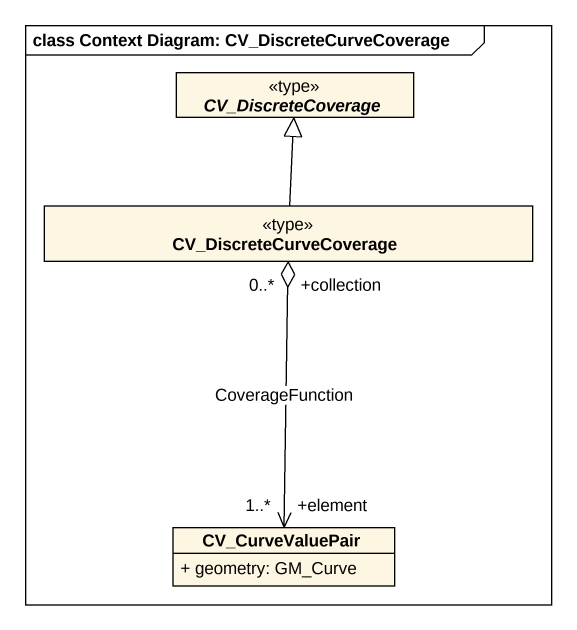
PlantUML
@startuml
mainframe class Context Diagram: CV_DiscreteCurveCoverage
hide circle
hide empty members
skinparam classAttributeIconSize 0
abstract class CV_DiscreteCoverage <<type>>
class CV_DiscreteCurveCoverage <<type>>
class CV_CurveValuePair {
  + geometry: GM_Curve
}
CV_DiscreteCurveCoverage -up-|> CV_DiscreteCoverage
CV_CurveValuePair "+element\n1..*" <-up-o "+collection\n0..*" CV_DiscreteCurveCoverage : CoverageFunction
@enduml
